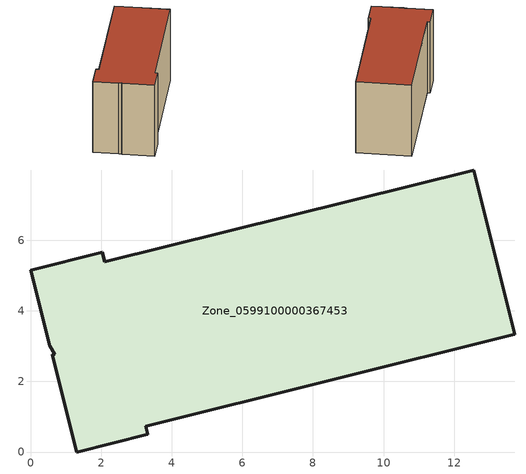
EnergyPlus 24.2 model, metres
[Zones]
Zone_0599100000367453
 floor ground (C_G): 1.3,0 0.6,2.76 0.67,2.77 0.54,3.01 0,5.16 2.03,5.67 2.1,5.39 12.55,8 13.72,3.34 3.26,0.73 3.32,0.5 z0
 wall outside (C_F): 1.3,0 3.32,0.5 3.26,0.73 13.72,3.34 12.55,8 2.1,5.39 2.03,5.67 0,5.16 0.54,3.01 0.67,2.77 0.6,2.76 1.3,0 z0:6.96
 roof outside (C_R): 0.6,2.76 1.3,0 3.32,0.5 3.26,0.73 13.72,3.34 12.55,8 2.1,5.39 2.03,5.67 0,5.16 0.54,3.01 0.67,2.77 z6.96
[BUILDING]
Pand.0599100000367453: North Axis=0; Terrain=City; Loads Convergence Tolerance Value=0.04; Temperature Convergence Tolerance Value=0.4; Solar Distribution=FullExterior; Maximum Number of Warmup Days=25; Minimum Number of Warmup Days=1
[Site:Location]
Rotterdam.The.Hague.AP_ZH_NLD Design_Conditions: Latitude=51.96; Longitude=4.45; Time Zone=1; Elevation=-4.5
[SITE:GROUNDTEMPERATURE:BUILDINGSURFACE]
18, 18, 18, 18, 18, 18, 18, 18, 18, 18, 18, 18
[MATERIAL] Thermal Absorptance=0.9; Solar Absorptance=0.7; Visible Absorptance=0.7
Name | Roughness | Thickness | Conductivity | Density | Specific Heat
G.TC.1992-2005 | MediumSmooth | 0.15 | 0.06 | 540 | 1210
F.TC.1992-2005 | Rough | 0.3 | 0.12 | 1920 | 840
R.TC.1992-2005 | MediumRough | 0.2 | 0.08 | 1500 | 1000
[CONSTRUCTION]
C_G: G.TC.1992-2005
C_F: F.TC.1992-2005
C_R: R.TC.1992-2005
[ZONE]
Zone_0599100000367453: Type=1; Multiplier=1; Ceiling Height=Autocalculate; Volume=Autocalculate; Floor Area=autocalculate; Part of Total Floor Area=Yes
[ZONEINFILTRATION:DESIGNFLOWRATE]
Infil_Zone_0599100000367453: Zone or ZoneList or Space or SpaceList=Zone_0599100000367453; Schedule=AlwaysOn; Design Flow Rate Calculation Method=Flow/Area; Flow Rate per Floor Area=0.0015; Constant Term Coefficient=1; Temperature Term Coefficient=0; Velocity Term Coefficient=0; Velocity Squared Term Coefficient=0
[HVACTEMPLATE:ZONE:IDEALLOADSAIRSYSTEM]
Zone_0599100000367453: Maximum Heating Supply Air Temperature=50; Minimum Cooling Supply Air Temperature=13; Maximum Heating Supply Air Humidity Ratio=0.0156; Minimum Cooling Supply Air Humidity Ratio=0.0077; Heating Limit=NoLimit; Cooling Limit=NoLimit; Dehumidification Control Type=ConstantSensibleHeatRatio; Cooling Sensible Heat Ratio=0.7; Dehumidification Setpoint=60; Humidification Control Type=None; Humidification Setpoint=30; Outdoor Air Method=None; Outdoor Air Flow Rate per Person=0.00944; Outdoor Air Flow Rate per Zone Floor Area=0; Outdoor Air Flow Rate per Zone=0; Demand Controlled Ventilation Type=None; Outdoor Air Economizer Type=NoEconomizer; Heat Recovery Type=None; Sensible Heat Recovery Effectiveness=0.7; Latent Heat Recovery Effectiveness=0.65
[ZONECONTROL:THERMOSTAT]
ThermostatControl_Zone_0599100000367453: Zone or ZoneList=Zone_0599100000367453; Control Type Schedule=DualSetpointControlType; Control 1=Thermostat_Zone_0599100000367453; Temperature Difference Between Cutout And Setpoint=0
[THERMOSTATSETPOINT:DUALSETPOINT]
Thermostat_Zone_0599100000367453: Heating Setpoint Temperature Schedule=HeatingSetpoint_Zone_0599100000367453; Cooling Setpoint Temperature Schedule=CoolingSetpoint_Zone_0599100000367453
[SCHEDULE:COMPACT]
HeatingSetpoint_Zone_0599100000367453: Through: 12/31, For: AllDays, Until: 24:00, 21
CoolingSetpoint_Zone_0599100000367453: Through: 12/31, For: AllDays, Until: 24:00, 24
DualSetpointControlType: Through: 12/31, For: AllDays, Until: 24:00, 4
AlwaysOn: Through: 12/31, For: AllDays, Until: 24:00, 1
